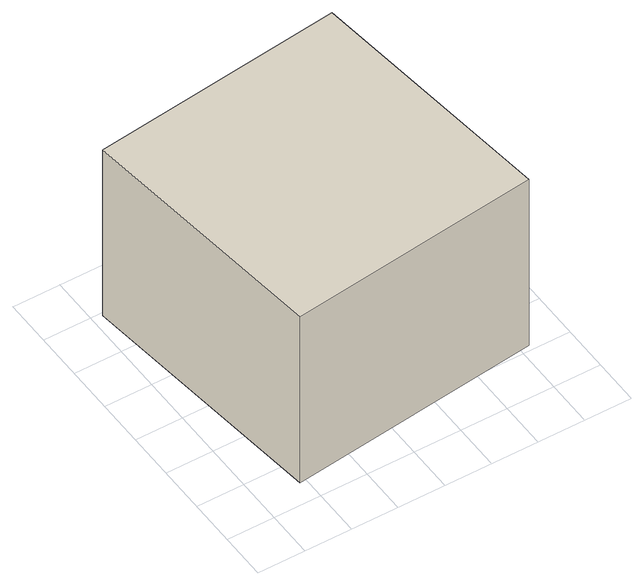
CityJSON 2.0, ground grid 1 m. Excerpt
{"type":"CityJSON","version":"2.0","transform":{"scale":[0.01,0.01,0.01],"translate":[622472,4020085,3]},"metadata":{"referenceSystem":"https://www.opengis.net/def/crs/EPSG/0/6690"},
"CityObjects":{
"building1":{"type":"Building","attributes":{"class":"3001","usage":"454","measuredHeight":4.5,"storeysAboveGround":9999,"RiverFloodingRiskAttribute.description":"1","RiverFloodingRiskAttribute.rank":"3","RiverFloodingRiskAttribute.depth":3.71,"RiverFloodingRiskAttribute.adminType":"2","RiverFloodingRiskAttribute.scale":"2","RiverFloodingRiskAttribute.duration":16.08,"BuildingDetailAttribute.buildingStructureType":"611","BuildingDetailAttribute.buildingStructureOrgType":"Null","BuildingDetailAttribute.urbanPlanType":"21","BuildingDetailAttribute.districtsAndZonesType":"Null","BuildingDetailAttribute.landUseType":"214","BuildingDetailAttribute.orgUsage":"21","BuildingDetailAttribute.specifiedBuildingCoverageRate":-9999,"BuildingDetailAttribute.specifiedFloorAreaRate":-9999,"BuildingDetailAttribute.surveyYear":2023,"BuildingIDAttribute.prefecture":"17","BuildingIDAttribute.city":"17206"},"geometry":[{"type":"Solid","lod":"1","boundaries":[[[[0,1,2,3]],[[2,4,5,3]],[[1,6,4,2]],[[0,7,6,1]],[[3,5,7,0]],[[4,6,7,5]]]]}]}
},
"vertices":[
[87,48,81],[22,594,81],[555,657,81],[620,112,81],[555,657,504],[620,112,504],[22,594,504],[87,48,504]
]}
